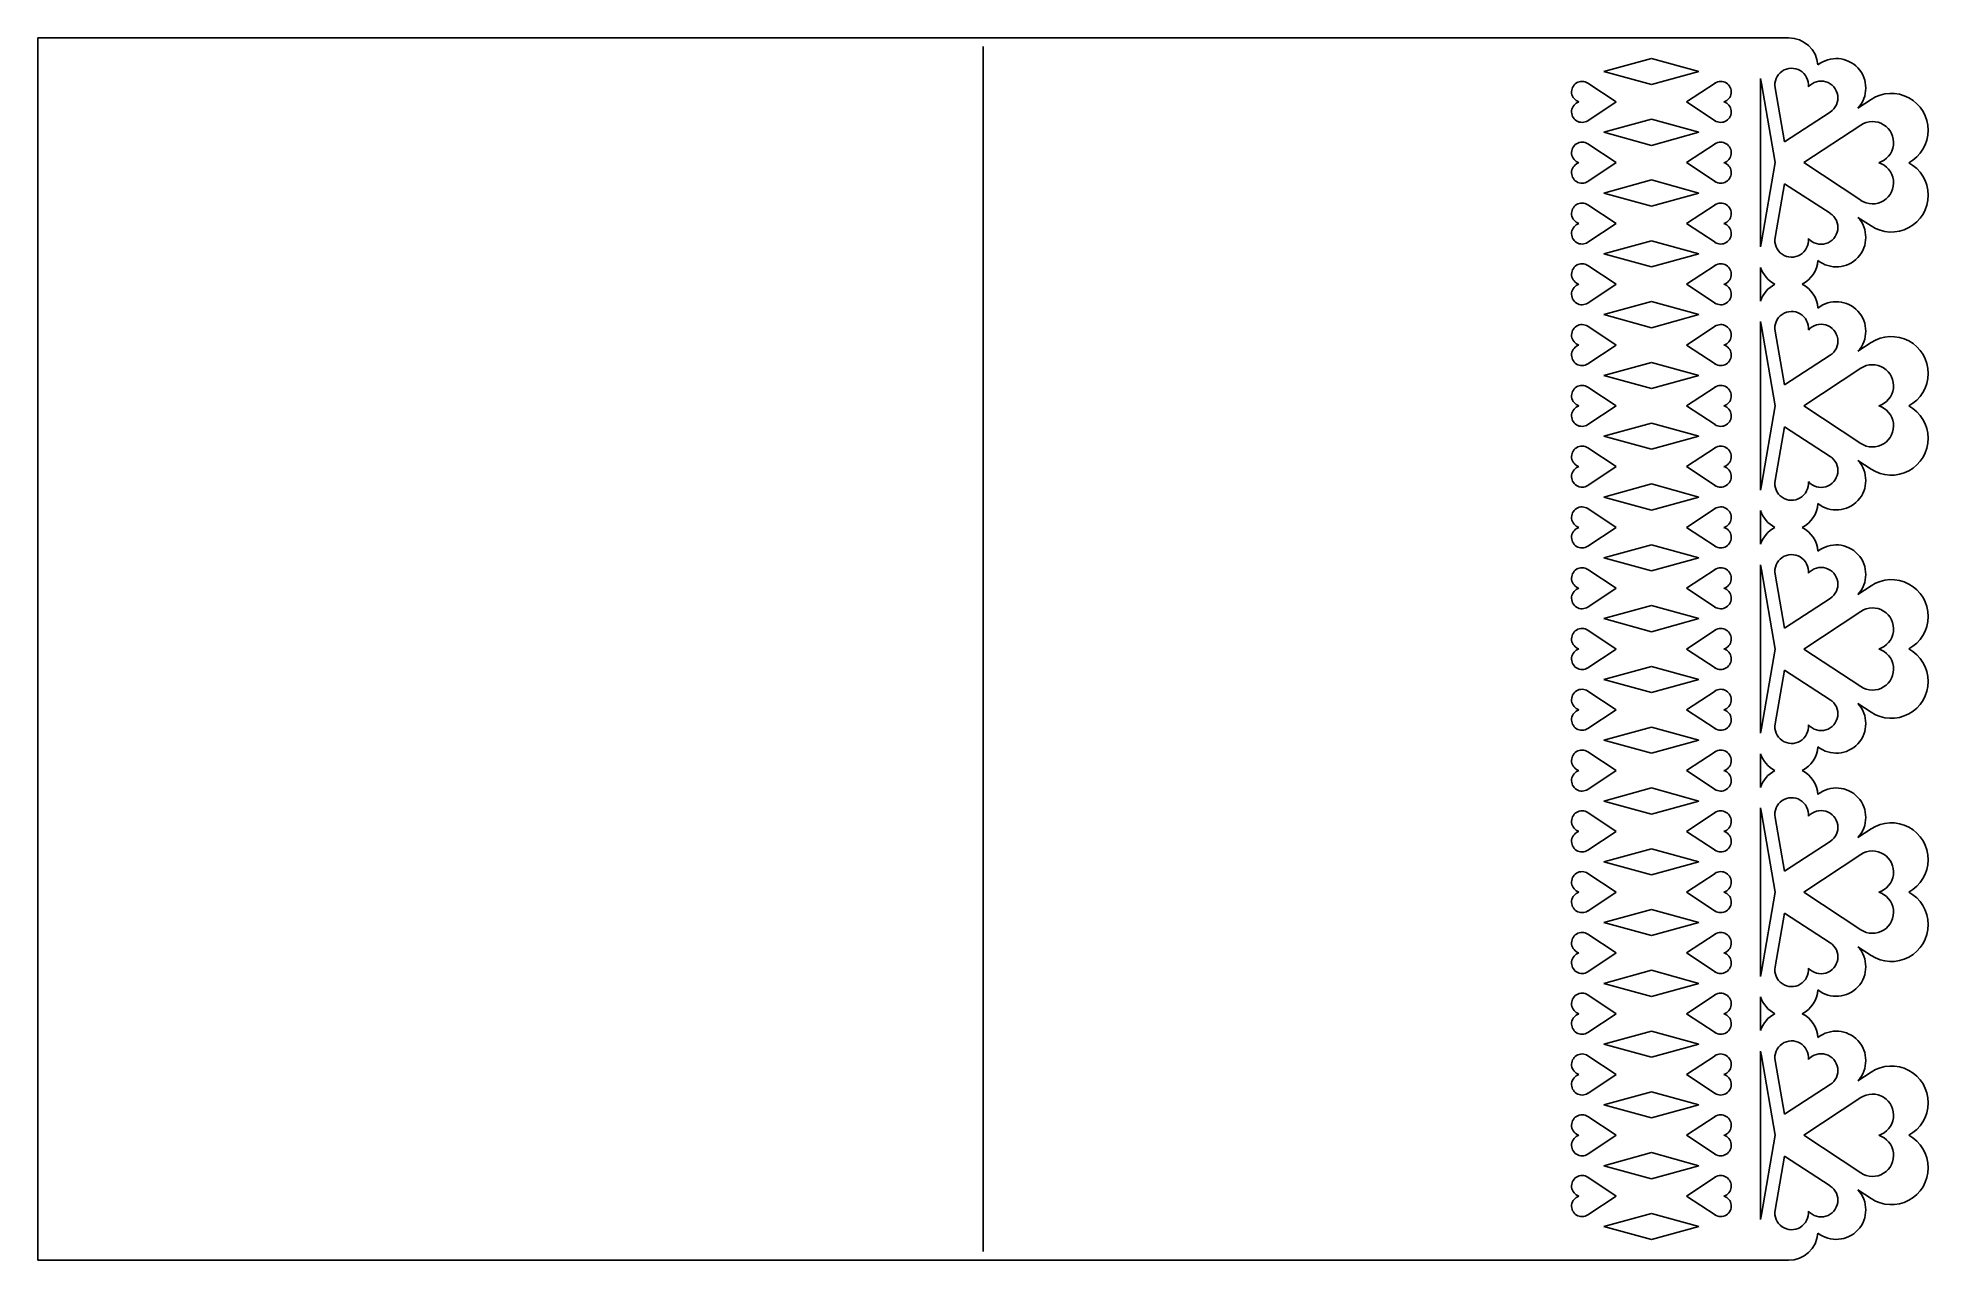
# Model space of a CAD drawing. Extents: x 25 to 241, y 33 to 173.
import ezdxf

# ---------------------------------------------------------------- set-up
doc = ezdxf.new("R2010")
doc.units = 0
doc.layers.get('0').update_dxf_attribs({"linetype": 'CONTINUOUS'})

msp = doc.modelspace()

# ---------------------------------------------------------------- linework, layer by layer
for p, q in [((225.23, 172.96), (25.28, 172.96)), ((25.28, 172.96), (25.28, 33.26)), ((133.23, 34.26), (133.23, 171.96)), ((204.14, 169.11), (209.57, 170.6)), ((215, 169.11), (209.57, 170.6)), ((204.14, 169.11), (209.57, 167.61)), ((215, 169.11), (209.57, 167.61)), ((202.31, 167.78), (205.56, 165.63)), ((216.83, 167.78), (213.58, 165.63)), ((222.03, 168.31), (222.03, 149.06)), ((222.03, 168.31), (222.13, 167.74)), ((222.13, 167.74), (223.71, 158.69)), ((223.69, 167.23), (224.76, 161.08)), ((202.31, 163.48), (205.56, 165.63)), ((216.83, 163.48), (213.58, 165.63)), ((229.99, 164.47), (224.76, 161.08)), ((234.65, 165.91), (233.15, 164.93)), ((204.14, 162.16), (209.57, 163.65)), ((204.14, 162.16), (209.57, 160.66)), ((215, 162.16), (209.57, 163.65)), ((215, 162.16), (209.57, 160.66)), ((233.48, 162.99), (226.98, 158.69)), ((202.31, 160.84), (205.56, 158.69)), ((216.83, 160.84), (213.58, 158.69)), ((202.31, 156.54), (205.56, 158.69)), ((216.83, 156.54), (213.58, 158.69)), ((222.13, 149.63), (223.71, 158.69)), ((233.48, 154.39), (226.98, 158.69)), ((204.14, 155.21), (209.57, 156.71)), ((215, 155.21), (209.57, 156.71)), ((223.69, 150.14), (224.76, 156.29)), ((229.99, 152.9), (224.76, 156.29)), ((202.31, 153.89), (205.56, 151.74)), ((204.14, 155.21), (209.57, 153.72)), ((215, 155.21), (209.57, 153.72)), ((216.83, 153.89), (213.58, 151.74)), ((202.31, 149.59), (205.56, 151.74)), ((216.83, 149.59), (213.58, 151.74)), ((234.65, 151.46), (233.15, 152.44)), ((204.14, 148.27), (209.57, 149.76)), ((215, 148.27), (209.57, 149.76)), ((222.03, 149.06), (222.13, 149.63)), ((202.31, 146.94), (205.56, 144.79)), ((204.14, 148.27), (209.57, 146.77)), ((215, 148.27), (209.57, 146.77)), ((216.83, 146.94), (213.58, 144.79)), ((202.31, 142.64), (205.56, 144.79)), ((216.83, 142.64), (213.58, 144.79)), ((222.03, 146.72), (222.03, 142.87)), ((204.14, 141.32), (209.57, 142.81)), ((215, 141.32), (209.57, 142.81)), ((204.14, 141.32), (209.57, 139.82)), ((215, 141.32), (209.57, 139.82)), ((222.03, 140.52), (222.03, 121.27)), ((222.03, 140.52), (222.13, 139.96)), ((202.31, 140), (205.56, 137.85)), ((216.83, 140), (213.58, 137.85)), ((222.13, 139.96), (223.71, 130.9)), ((223.69, 139.44), (224.76, 133.3)), ((202.31, 135.7), (205.56, 137.85)), ((216.83, 135.7), (213.58, 137.85)), ((229.99, 136.69), (224.76, 133.3)), ((234.65, 138.13), (233.15, 137.14)), ((204.14, 134.37), (209.57, 135.87)), ((204.14, 134.37), (209.57, 132.88)), ((215, 134.37), (209.57, 135.87)), ((215, 134.37), (209.57, 132.88)), ((233.48, 135.2), (226.98, 130.9)), ((202.31, 133.05), (205.56, 130.9)), ((216.83, 133.05), (213.58, 130.9)), ((202.31, 128.75), (205.56, 130.9)), ((216.83, 128.75), (213.58, 130.9)), ((222.13, 121.84), (223.71, 130.9)), ((233.48, 126.6), (226.98, 130.9)), ((204.14, 127.43), (209.57, 128.92)), ((204.14, 127.43), (209.57, 125.93)), ((215, 127.43), (209.57, 128.92)), ((215, 127.43), (209.57, 125.93)), ((223.69, 122.36), (224.76, 128.5)), ((229.99, 125.11), (224.76, 128.5)), ((202.31, 126.1), (205.56, 123.95)), ((216.83, 126.1), (213.58, 123.95)), ((202.31, 121.8), (205.56, 123.95)), ((216.83, 121.8), (213.58, 123.95)), ((234.65, 123.67), (233.15, 124.65)), ((204.14, 120.48), (209.57, 121.97)), ((215, 120.48), (209.57, 121.97)), ((222.03, 121.27), (222.13, 121.84)), ((202.31, 119.15), (205.56, 117)), ((204.14, 120.48), (209.57, 118.98)), ((215, 120.48), (209.57, 118.98)), ((216.83, 119.15), (213.58, 117)), ((222.03, 118.93), (222.03, 115.08)), ((202.31, 114.85), (205.56, 117)), ((216.83, 114.85), (213.58, 117)), ((204.14, 113.53), (209.57, 115.03)), ((215, 113.53), (209.57, 115.03)), ((204.14, 113.53), (209.57, 112.04)), ((215, 113.53), (209.57, 112.04)), ((222.03, 112.74), (222.03, 93.49)), ((222.03, 112.74), (222.13, 112.17)), ((202.31, 112.21), (205.56, 110.06)), ((216.83, 112.21), (213.58, 110.06)), ((222.13, 112.17), (223.71, 103.11)), ((223.69, 111.65), (224.76, 105.51)), ((234.65, 110.34), (233.15, 109.35)), ((202.31, 107.91), (205.56, 110.06)), ((204.14, 106.58), (209.57, 108.08)), ((215, 106.58), (209.57, 108.08)), ((216.83, 107.91), (213.58, 110.06)), ((229.99, 108.9), (224.76, 105.51)), ((204.14, 106.58), (209.57, 105.09)), ((215, 106.58), (209.57, 105.09)), ((233.48, 107.41), (226.98, 103.11)), ((202.31, 105.26), (205.56, 103.11)), ((216.83, 105.26), (213.58, 103.11)), ((202.31, 100.96), (205.56, 103.11)), ((216.83, 100.96), (213.58, 103.11)), ((222.13, 94.05), (223.71, 103.11)), ((233.48, 98.81), (226.98, 103.11)), ((204.14, 99.64), (209.57, 101.13)), ((204.14, 99.64), (209.57, 98.14)), ((215, 99.64), (209.57, 101.13)), ((215, 99.64), (209.57, 98.14)), ((223.69, 94.57), (224.76, 100.71)), ((229.99, 97.32), (224.76, 100.71)), ((202.31, 98.31), (205.56, 96.16)), ((216.83, 98.31), (213.58, 96.16)), ((202.31, 94.01), (205.56, 96.16)), ((216.83, 94.01), (213.58, 96.16)), ((234.65, 95.88), (233.15, 96.87)), ((204.14, 92.69), (209.57, 94.19)), ((215, 92.69), (209.57, 94.19)), ((222.03, 93.49), (222.13, 94.05)), ((202.31, 91.37), (205.56, 89.22)), ((204.14, 92.69), (209.57, 91.2)), ((215, 92.69), (209.57, 91.2)), ((216.83, 91.37), (213.58, 89.22)), ((222.03, 91.14), (222.03, 87.29)), ((202.31, 87.07), (205.56, 89.22)), ((216.83, 87.07), (213.58, 89.22)), ((204.14, 85.74), (209.57, 87.24)), ((215, 85.74), (209.57, 87.24)), ((202.31, 84.42), (205.56, 82.27)), ((204.14, 85.74), (209.57, 84.25)), ((215, 85.74), (209.57, 84.25)), ((216.83, 84.42), (213.58, 82.27)), ((222.03, 84.95), (222.03, 65.7)), ((222.03, 84.95), (222.13, 84.38)), ((222.13, 84.38), (223.71, 75.32)), ((202.31, 80.12), (205.56, 82.27)), ((216.83, 80.12), (213.58, 82.27)), ((223.69, 83.87), (224.76, 77.72)), ((234.65, 82.55), (233.15, 81.57)), ((204.14, 78.8), (209.57, 80.29)), ((215, 78.8), (209.57, 80.29)), ((229.99, 81.11), (224.76, 77.72)), ((204.14, 78.8), (209.57, 77.3)), ((215, 78.8), (209.57, 77.3)), ((233.48, 79.62), (226.98, 75.32)), ((202.31, 77.47), (205.56, 75.32)), ((216.83, 77.47), (213.58, 75.32)), ((202.31, 73.17), (205.56, 75.32)), ((216.83, 73.17), (213.58, 75.32)), ((222.13, 66.27), (223.71, 75.32)), ((233.48, 71.02), (226.98, 75.32)), ((204.14, 71.85), (209.57, 73.35)), ((204.14, 71.85), (209.57, 70.36)), ((215, 71.85), (209.57, 73.35)), ((215, 71.85), (209.57, 70.36)), ((223.69, 66.78), (224.76, 72.93)), ((229.99, 69.54), (224.76, 72.93)), ((202.31, 70.53), (205.56, 68.38)), ((216.83, 70.53), (213.58, 68.38)), ((202.31, 66.23), (205.56, 68.38)), ((216.83, 66.23), (213.58, 68.38)), ((234.65, 68.1), (233.15, 69.08)), ((204.14, 64.9), (209.57, 66.4)), ((204.14, 64.9), (209.57, 63.41)), ((215, 64.9), (209.57, 66.4)), ((215, 64.9), (209.57, 63.41)), ((222.03, 65.7), (222.13, 66.27)), ((202.31, 63.58), (205.56, 61.43)), ((216.83, 63.58), (213.58, 61.43)), ((222.03, 63.36), (222.03, 59.5)), ((202.31, 59.28), (205.56, 61.43)), ((216.83, 59.28), (213.58, 61.43)), ((204.14, 57.96), (209.57, 59.45)), ((215, 57.96), (209.57, 59.45)), ((202.31, 56.63), (205.56, 54.48)), ((204.14, 57.96), (209.57, 56.46)), ((215, 57.96), (209.57, 56.46)), ((216.83, 56.63), (213.58, 54.48)), ((222.03, 57.16), (222.03, 37.91)), ((222.03, 57.16), (222.13, 56.6)), ((222.13, 56.6), (223.71, 47.54)), ((202.31, 52.33), (205.56, 54.48)), ((216.83, 52.33), (213.58, 54.48)), ((223.69, 56.08), (224.76, 49.94)), ((234.65, 54.76), (233.15, 53.78)), ((204.14, 51.01), (209.57, 52.5)), ((215, 51.01), (209.57, 52.5)), ((229.99, 53.33), (224.76, 49.94)), ((233.48, 51.84), (226.98, 47.54)), ((202.31, 49.69), (205.56, 47.54)), ((204.14, 51.01), (209.57, 49.52)), ((215, 51.01), (209.57, 49.52)), ((216.83, 49.69), (213.58, 47.54)), ((202.31, 45.39), (205.56, 47.54)), ((216.83, 45.39), (213.58, 47.54)), ((222.13, 38.48), (223.71, 47.54)), ((233.48, 43.24), (226.98, 47.54)), ((204.14, 44.06), (209.57, 45.56)), ((215, 44.06), (209.57, 45.56)), ((204.14, 44.06), (209.57, 42.57)), ((215, 44.06), (209.57, 42.57)), ((223.69, 39), (224.76, 45.14)), ((229.99, 41.75), (224.76, 45.14)), ((202.31, 42.74), (205.56, 40.59)), ((216.83, 42.74), (213.58, 40.59)), ((234.65, 40.31), (233.15, 41.29)), ((202.31, 38.44), (205.56, 40.59)), ((216.83, 38.44), (213.58, 40.59)), ((204.14, 37.12), (209.57, 38.61)), ((204.14, 37.12), (209.57, 35.62)), ((215, 37.12), (209.57, 38.61)), ((215, 37.12), (209.57, 35.62)), ((222.03, 37.91), (222.13, 38.48)), ((25.28, 33.26), (225.24, 33.26))]:
    msp.add_line(p, q)
for centre, radius, start, end in [((225.23, 169.59), 3.37, 4.48, 90), ((230.68, 167.22), 3.37, 317.2253, 128.3521), ((225.58, 167.56), 1.92, 354.0158, 189.8751), ((201.65, 166.78), 1.2, 56.541, 252.4003), ((217.49, 166.78), 1.2, 287.5997, 123.459), ((228.94, 166.09), 1.92, 302.9571, 138.8163), ((236.97, 162.4), 4.21, 298.064, 123.459), ((201.65, 164.49), 1.2, 107.5997, 303.459), ((217.49, 164.49), 1.2, 236.541, 72.4003), ((234.81, 160.98), 2.41, 287.5997, 123.459), ((201.65, 159.83), 1.2, 56.541, 252.4003), ((217.49, 159.83), 1.2, 287.5997, 123.459), ((201.65, 157.54), 1.2, 107.5997, 303.459), ((217.49, 157.54), 1.2, 236.541, 72.4003), ((234.81, 156.39), 2.41, 236.541, 72.4003), ((236.97, 154.97), 4.21, 236.541, 61.936), ((201.65, 152.88), 1.2, 56.541, 252.4003), ((217.49, 152.88), 1.2, 287.5997, 123.459), ((201.65, 150.59), 1.2, 107.5997, 303.459), ((217.49, 150.59), 1.2, 236.541, 72.4003), ((228.94, 151.28), 1.92, 221.1837, 57.0429), ((230.68, 150.15), 3.37, 231.6479, 42.7747), ((225.58, 149.81), 1.92, 170.1249, 5.9842), ((201.65, 145.94), 1.2, 56.541, 252.4003), ((217.49, 145.94), 1.2, 287.5997, 123.459), ((225.23, 147.78), 3.37, 297.5891, 355.52), ((201.65, 143.65), 1.2, 107.5997, 303.459), ((217.49, 143.65), 1.2, 236.541, 72.4003), ((225.23, 147.78), 3.37, 198.3196, 242.4109), ((225.23, 141.81), 3.37, 117.5891, 161.6804), ((225.23, 141.81), 3.37, 4.48, 62.4109), ((230.68, 139.43), 3.37, 317.2253, 128.3521), ((225.58, 139.77), 1.92, 354.0158, 189.8751), ((201.65, 138.99), 1.2, 56.541, 252.4003), ((217.49, 138.99), 1.2, 287.5997, 123.459), ((228.94, 138.3), 1.92, 302.9571, 138.8163), ((236.97, 134.61), 4.21, 298.064, 123.459), ((201.65, 136.7), 1.2, 107.5997, 303.459), ((217.49, 136.7), 1.2, 236.541, 72.4003), ((234.81, 133.19), 2.41, 287.5997, 123.459), ((201.65, 132.04), 1.2, 56.541, 252.4003), ((217.49, 132.04), 1.2, 287.5997, 123.459), ((201.65, 129.75), 1.2, 107.5997, 303.459), ((217.49, 129.75), 1.2, 236.541, 72.4003), ((234.81, 128.61), 2.41, 236.541, 72.4003), ((236.97, 127.18), 4.21, 236.541, 61.936), ((201.65, 125.1), 1.2, 56.541, 252.4003), ((217.49, 125.1), 1.2, 287.5997, 123.459), ((201.65, 122.81), 1.2, 107.5997, 303.459), ((217.49, 122.81), 1.2, 236.541, 72.4003), ((228.94, 123.5), 1.92, 221.1837, 57.0429), ((230.68, 122.37), 3.37, 231.6479, 42.7747), ((225.58, 122.03), 1.92, 170.1249, 5.9842), ((201.65, 118.15), 1.2, 56.541, 252.4003), ((217.49, 118.15), 1.2, 287.5997, 123.459), ((225.23, 119.99), 3.37, 198.3196, 242.4109), ((225.23, 119.99), 3.37, 297.5891, 355.52), ((201.65, 115.86), 1.2, 107.5997, 303.459), ((217.49, 115.86), 1.2, 236.541, 72.4003), ((225.23, 114.02), 3.37, 117.5891, 161.6804), ((225.23, 114.02), 3.37, 4.48, 62.4109), ((230.68, 111.64), 3.37, 317.2253, 128.3521), ((201.65, 111.2), 1.2, 56.541, 252.4003), ((217.49, 111.2), 1.2, 287.5997, 123.459), ((225.58, 111.98), 1.92, 354.0158, 189.8751), ((228.94, 110.51), 1.92, 302.9571, 138.8163), ((236.97, 106.83), 4.21, 298.064, 123.459), ((201.65, 108.91), 1.2, 107.5997, 303.459), ((217.49, 108.91), 1.2, 236.541, 72.4003), ((234.81, 105.4), 2.41, 287.5997, 123.459), ((201.65, 104.26), 1.2, 56.541, 252.4003), ((217.49, 104.26), 1.2, 287.5997, 123.459), ((201.65, 101.97), 1.2, 107.5997, 303.459), ((217.49, 101.97), 1.2, 236.541, 72.4003), ((234.81, 100.82), 2.41, 236.541, 72.4003), ((236.97, 99.4), 4.21, 236.541, 61.936), ((201.65, 97.31), 1.2, 56.541, 252.4003), ((217.49, 97.31), 1.2, 287.5997, 123.459), ((228.94, 95.71), 1.92, 221.1837, 57.0429), ((201.65, 95.02), 1.2, 107.5997, 303.459), ((217.49, 95.02), 1.2, 236.541, 72.4003), ((230.68, 94.58), 3.37, 231.6479, 42.7747), ((225.58, 94.24), 1.92, 170.1249, 5.9842), ((201.65, 90.36), 1.2, 56.541, 252.4003), ((217.49, 90.36), 1.2, 287.5997, 123.459), ((225.23, 92.2), 3.37, 198.3196, 242.4109), ((225.23, 92.2), 3.37, 297.5891, 355.52), ((201.65, 88.07), 1.2, 107.5997, 303.459), ((217.49, 88.07), 1.2, 236.541, 72.4003), ((225.23, 86.23), 3.37, 117.5891, 161.6804), ((225.23, 86.23), 3.37, 4.48, 62.4109), ((230.68, 83.86), 3.37, 317.2253, 128.3521), ((201.65, 83.42), 1.2, 56.541, 252.4003), ((217.49, 83.42), 1.2, 287.5997, 123.459), ((225.58, 84.2), 1.92, 354.0158, 189.8751), ((228.94, 82.73), 1.92, 302.9571, 138.8163), ((201.65, 81.12), 1.2, 107.5997, 303.459), ((217.49, 81.12), 1.2, 236.541, 72.4003), ((236.97, 79.04), 4.21, 298.064, 123.459), ((234.81, 77.62), 2.41, 287.5997, 123.459), ((201.65, 76.47), 1.2, 56.541, 252.4003), ((217.49, 76.47), 1.2, 287.5997, 123.459), ((201.65, 74.18), 1.2, 107.5997, 303.459), ((217.49, 74.18), 1.2, 236.541, 72.4003), ((234.81, 73.03), 2.41, 236.541, 72.4003), ((236.97, 71.61), 4.21, 236.541, 61.936), ((201.65, 69.52), 1.2, 56.541, 252.4003), ((217.49, 69.52), 1.2, 287.5997, 123.459), ((228.94, 67.92), 1.92, 221.1837, 57.0429), ((201.65, 67.23), 1.2, 107.5997, 303.459), ((217.49, 67.23), 1.2, 236.541, 72.4003), ((230.68, 66.79), 3.37, 231.6479, 42.7747), ((225.58, 66.45), 1.92, 170.1249, 5.9842), ((201.65, 62.58), 1.2, 56.541, 252.4003), ((217.49, 62.58), 1.2, 287.5997, 123.459), ((225.23, 64.42), 3.37, 198.3196, 242.4109), ((225.23, 64.42), 3.37, 297.5891, 355.52), ((201.65, 60.28), 1.2, 107.5997, 303.459), ((217.49, 60.28), 1.2, 236.541, 72.4003), ((225.23, 58.45), 3.37, 117.5891, 161.6804), ((225.23, 58.45), 3.37, 4.48, 62.4109), ((225.58, 56.41), 1.92, 354.0158, 189.8751), ((230.68, 56.07), 3.37, 317.2253, 128.3521), ((201.65, 55.63), 1.2, 56.541, 252.4003), ((217.49, 55.63), 1.2, 287.5997, 123.459), ((228.94, 54.94), 1.92, 302.9571, 138.8163), ((201.65, 53.34), 1.2, 107.5997, 303.459), ((217.49, 53.34), 1.2, 236.541, 72.4003), ((236.97, 51.25), 4.21, 298.064, 123.459), ((234.81, 49.83), 2.41, 287.5997, 123.459), ((201.65, 48.68), 1.2, 56.541, 252.4003), ((217.49, 48.68), 1.2, 287.5997, 123.459), ((201.65, 46.39), 1.2, 107.5997, 303.459), ((217.49, 46.39), 1.2, 236.541, 72.4003), ((234.81, 45.24), 2.41, 236.541, 72.4003), ((236.97, 43.82), 4.21, 236.541, 61.936), ((201.65, 41.74), 1.2, 56.541, 252.4003), ((217.49, 41.74), 1.2, 287.5997, 123.459), ((228.94, 40.13), 1.92, 221.1837, 57.0429), ((230.68, 39.01), 3.37, 231.6479, 42.7747), ((201.65, 39.44), 1.2, 107.5997, 303.459), ((217.49, 39.44), 1.2, 236.541, 72.4003), ((225.58, 38.67), 1.92, 170.1249, 5.9842), ((225.23, 36.63), 3.37, 269.8911, 355.52)]:
    msp.add_arc(centre, radius, start, end)

doc.saveas('drawing.dxf')
